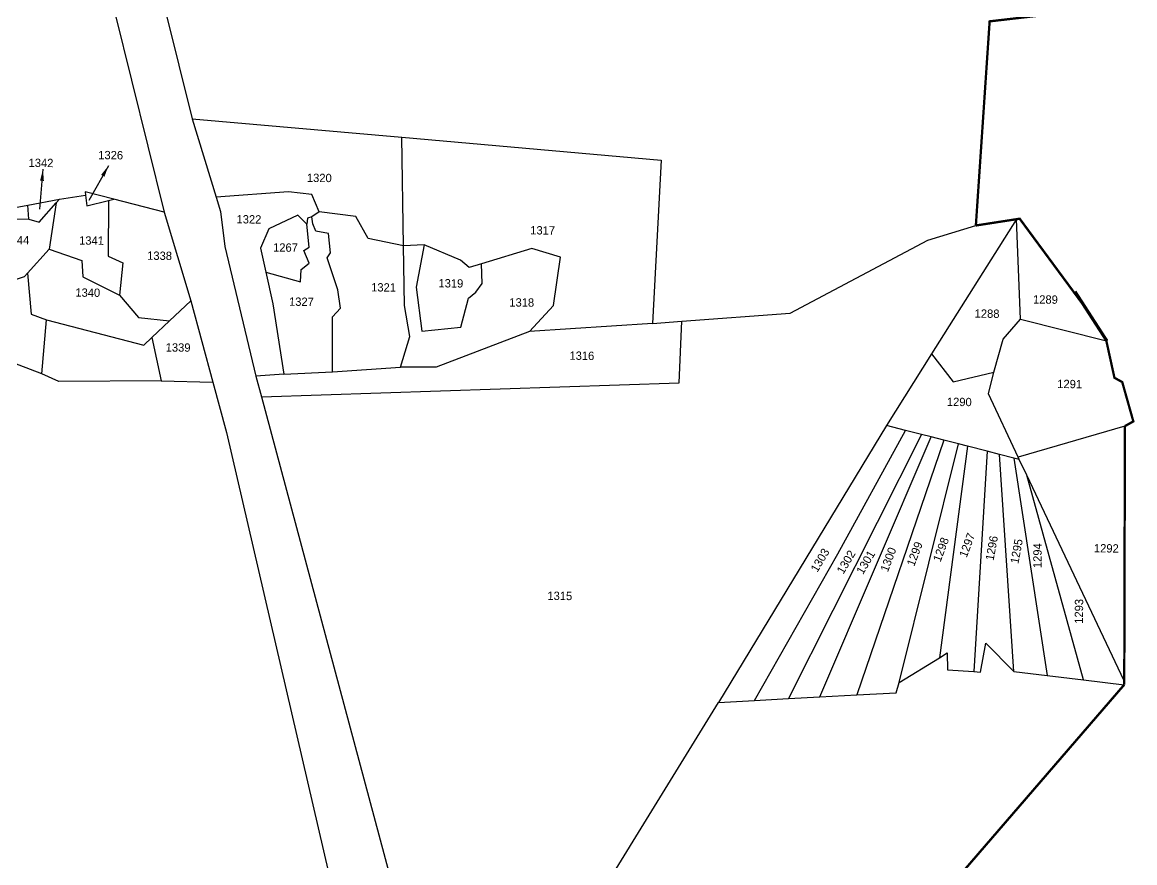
# Model space of a CAD drawing. Header units: metres. Extents: x 261324 to 273196, y 2168580 to 2176145.
# Drawn here: x 267956 to 269187, y 2171634 to 2172565 of the extents above; entities that cross this region are included whole.
import ezdxf

# ---------------------------------------------------------------- set-up
doc = ezdxf.new("R2010")
doc.units = ezdxf.units.M
for name, color, linetype in [('POLY_PARCEL', 6, 'Continuous'), ('POLY_ROAD', 30, 'Continuous'), ('SYM_ARROW', 1, 'Continuous'), ('TEXT_PARCEL', 7, 'Continuous'), ('V_BOUND_LINE', 7, 'Continuous')]:
    doc.layers.add(name, color=color, linetype=linetype)
doc.styles.get("Standard").update_dxf_attribs({"font": 'simplex.shx'})
doc.styles.add('TEXT_MAP', font='KRDEV050.TTF', dxfattribs={"height": 1.8})
doc.dimstyles.get("Standard").update_dxf_attribs({"dimtxt": 0.18, "dimasz": 0.18, "dimexe": 0.18, "dimexo": 0.0625, "dimgap": 0.09, "dimtad": 0, "dimtih": 1, "dimtoh": 1, "dimdec": 4, "dimzin": 0, "dimdsep": 46, "dimtxsty": 'Standard', "dimcen": 0.09, "dimadec": 0, "dimazin": 0, "dimtfac": 1, "dimtdec": 4, "dimtofl": 0, "dimtmove": 0, "dimatfit": 3, "dimfxl": 1, "dimtolj": 1, "dimtzin": 0, "dimarcsym": 0})

# ---------------------------------------------------------------- blocks, each defined once
blk = doc.blocks.new('62')
at = {"layer": 'V_BOUND_LINE', "const_width": 0.5}
blk.add_lwpolyline([(275193.75, 2172702.9), (275200.55, 2172692.19)], dxfattribs=at)
blk = doc.blocks.new('FV D')
blk.add_blockref('62', (0, 0))
blk = doc.blocks.new('TEXTARROW')
blk.add_leader([(0, 0), (8.64, 0)], dimstyle='Standard', override={"dimtxt": 2.5, "dimasz": 2.5, "dimexe": 1.25, "dimexo": 0.625, "dimgap": 0.625, "dimtad": 1, "dimtih": 0, "dimtoh": 0, "dimzin": 8, "dimcen": 2.5, "dimtofl": 1})
blk = doc.blocks.new('HF')
at = {"layer": 'POLY_PARCEL'}
for points in [[(273845.25, 2172579.7), (273890.51, 2172576.15)], [(273891.1, 2172552.72), (273890.51, 2172576.15)], [(273890.51, 2172576.15), (273946.51, 2172571.76), (273945.01, 2172536.49)], [(273816.83, 2172562.05), (273822.42, 2172562.99)], [(273828.54, 2172562.14), (273822.34, 2172563.67), (273822.42, 2172562.99)], [(273822.42, 2172562.99), (273822.7, 2172560.65), (273827.4, 2172561.85)], [(273872.83, 2172559.86), (273871.25, 2172563.61), (273866.17, 2172564.15), (273850.62, 2172562.79)], [(273794.31, 2172557.69), (273809.97, 2172560.72)], [(273809.97, 2172560.72), (273816.83, 2172562.05)], [(273810.23, 2172557.69), (273809.97, 2172560.72)], [(273810.23, 2172557.69), (273812.47, 2172557.08), (273816.12, 2172561.23)], [(273816.12, 2172561.23), (273814.65, 2172551.27)], [(273816.12, 2172561.23), (273816.83, 2172562.05)], [(273827.4, 2172561.85), (273828.54, 2172562.14)], [(273827.4, 2172561.85), (273827.42, 2172549.87), (273830.57, 2172548.48), (273829.91, 2172541.46)], [(273839.41, 2172559.44), (273828.54, 2172562.14)], [(273795.03, 2172557.69), (273795.46, 2172546.25), (273802.96, 2172543.16), (273809.38, 2172545.28), (273810.05, 2172546.04)], [(273795.03, 2172557.69), (273810.23, 2172557.69)], [(273870.24, 2172557.22), (273868.24, 2172559.09), (273862.01, 2172556.07), (273860.25, 2172551.89), (273861.46, 2172546.7)], [(273871.27, 2172558.79), (273870.36, 2172558.49), (273870.24, 2172557.22)], [(273872.83, 2172559.86), (273871.27, 2172558.79)], [(273876.05, 2172525.34), (273875.95, 2172537.21), (273877.65, 2172539.15), (273877.04, 2172543.08), (273874.68, 2172549.98), (273875.41, 2172551.07), (273874.92, 2172555.19), (273872.14, 2172555.67), (273871.53, 2172557.25), (273871.27, 2172558.79)], [(273891.1, 2172552.72), (273883.49, 2172554.23), (273880.76, 2172558.95), (273872.83, 2172559.86)], [(273951.34, 2172537.02), (273974.65, 2172538.97), (274004.2, 2172555.07), (274014.54, 2172558.31)], [(274023.27, 2172559.75), (274005.24, 2172530.53)], [(274024.37, 2172538.2), (274023.27, 2172559.75)], [(273861.46, 2172546.7), (273868.97, 2172544.75), (273869.09, 2172547.35), (273870.79, 2172548.8), (273869.64, 2172551.47), (273870.79, 2172552.25), (273870.24, 2172557.22)], [(273895.54, 2172552.95), (273891.1, 2172552.72)], [(273895.54, 2172552.95), (273893.96, 2172543.81), (273895.23, 2172534.31), (273903.65, 2172535.28), (273905.22, 2172541.57), (273906.8, 2172542.84), (273908.13, 2172544.78), (273907.97, 2172549)], [(273907.97, 2172549), (273905.35, 2172548.17), (273903.41, 2172549.74), (273895.54, 2172552.95)], [(273810.05, 2172546.04), (273814.65, 2172551.27)], [(273814.65, 2172551.27), (273821.74, 2172548.85), (273821.98, 2172545.34), (273829.91, 2172541.46)], [(273890.75, 2172526.5), (273892.63, 2172533.16), (273891.42, 2172539.82), (273891.1, 2172552.72)], [(273918.49, 2172534.49), (273923.57, 2172540.12), (273924.97, 2172550.59), (273918.79, 2172552.41), (273907.97, 2172549)], [(273810.05, 2172546.04), (273810.96, 2172537.17), (273814.22, 2172536.01)], [(273861.46, 2172546.7), (273863.06, 2172539.88), (273865.54, 2172524.74)], [(273829.91, 2172541.46), (273834.09, 2172536.68), (273840.81, 2172536.01)], [(273840.81, 2172536.01), (273845.32, 2172540.41)], [(273813.32, 2172524.33), (273814.22, 2172536.01)], [(273814.22, 2172536.01), (273835.3, 2172530.69), (273836.99, 2172532.38)], [(273840.81, 2172536.01), (273836.99, 2172532.38)], [(273860.8, 2172519.81), (273950.86, 2172523.74), (273951.34, 2172537.02)], [(273945.01, 2172536.49), (273918.49, 2172534.49)], [(273945.01, 2172536.49), (273951.34, 2172537.02)], [(274018.71, 2172526.67), (274020.68, 2172533.84), (274024.37, 2172538.2)], [(274024.37, 2172538.2), (274042.94, 2172533.66)], [(273813.32, 2172524.33), (273783.49, 2172535.36), (273760.76, 2172535.67)], [(273918.49, 2172534.49), (273898.44, 2172526.56), (273890.75, 2172526.5)], [(273836.99, 2172532.38), (273839.11, 2172523.06)], [(274005.24, 2172530.53), (273995.71, 2172514.92)], [(274005.24, 2172530.53), (274009.96, 2172524.54), (274018.71, 2172526.67)], [(273876.05, 2172525.34), (273890.75, 2172526.5)], [(274024.19, 2172508.39), (274017.65, 2172521.98), (274018.71, 2172526.67)], [(273839.11, 2172523.06), (273817.07, 2172522.7), (273813.32, 2172524.33)], [(273865.54, 2172524.74), (273859.55, 2172524.27)], [(273865.54, 2172524.74), (273876.05, 2172525.34)], [(273839.11, 2172523.06), (273850.27, 2172522.89)], [(273995.71, 2172514.92), (273960.05, 2172454.83)], [(273999.79, 2172513.92), (273995.71, 2172514.92)], [(274047.12, 2172515.32), (274024.19, 2172508.39)], [(273967.76, 2172455.32), (273985.46, 2172487.11), (273999.79, 2172513.92)], [(274003.23, 2172513.08), (273975.15, 2172455.79)], [(273981.89, 2172456.21), (274005.32, 2172512.57)], [(274003.23, 2172513.08), (273999.79, 2172513.92)], [(274005.32, 2172512.57), (274003.23, 2172513.08)], [(274008.11, 2172511.88), (274005.32, 2172512.57)], [(274008.11, 2172511.88), (273989.83, 2172456.71)], [(273998.96, 2172459.49), (274011.23, 2172511.12)], [(274013.19, 2172510.64), (274007.61, 2172464.93)], [(274011.23, 2172511.12), (274008.11, 2172511.88)], [(274013.19, 2172510.64), (274011.23, 2172511.12)], [(274017.43, 2172509.6), (274013.19, 2172510.64)], [(274017.43, 2172509.6), (274015.04, 2172462)], [(274020.14, 2172508.94), (274017.43, 2172509.6)], [(274023.67, 2172462.09), (274020.14, 2172508.94)], [(274023.19, 2172508.19), (274020.14, 2172508.94)], [(274023.19, 2172508.19), (274030.85, 2172461.31)], [(274024.41, 2172507.9), (274023.19, 2172508.19)], [(274024.41, 2172507.9), (274024.19, 2172508.39)], [(274026.06, 2172504.51), (274024.41, 2172507.9)], [(274038.69, 2172460.46), (274026.06, 2172504.51)], [(274047.52, 2172460.34), (274026.06, 2172504.51)], [(274015.04, 2172462), (274016.52, 2172461.91), (274017.55, 2172468.15), (274023.67, 2172462.09)], [(273998.96, 2172459.49), (274007.61, 2172464.93)], [(274007.61, 2172464.93), (274009.26, 2172465.97), (274009.38, 2172462.34), (274015.04, 2172462)], [(274023.67, 2172462.09), (274030.85, 2172461.31)], [(273989.83, 2172456.71), (273998.36, 2172457.25), (273998.96, 2172459.49)], [(274030.85, 2172461.31), (274038.69, 2172460.46)], [(274038.69, 2172460.46), (274047.53, 2172459.5)], [(273906.06, 2172401.62), (273922.42, 2172392.35), (273960.05, 2172454.83)], [(273960.05, 2172454.83), (273967.76, 2172455.32)], [(273967.76, 2172455.32), (273975.15, 2172455.79)], [(273975.15, 2172455.79), (273981.89, 2172456.21)], [(273981.89, 2172456.21), (273989.83, 2172456.71)]]:
    blk.add_lwpolyline(points, dxfattribs=at)
at = {"layer": 'POLY_ROAD'}
for points in [[(273819.81, 2172636.88), (273824.76, 2172616.43), (273839.41, 2172559.44)], [(273830.29, 2172637.52), (273845.25, 2172579.7)], [(273845.25, 2172579.7), (273850.62, 2172562.79)], [(273850.62, 2172562.79), (273851.59, 2172559.74), (273852.59, 2172552.16), (273859.55, 2172524.27)], [(273839.41, 2172559.44), (273845.32, 2172540.41)], [(273845.32, 2172540.41), (273850.27, 2172522.89)], [(273859.55, 2172524.27), (273860.8, 2172519.81)], [(273850.27, 2172522.89), (273853.33, 2172512.07), (273886.17, 2172376.42), (273874.71, 2172373.55)], [(273860.8, 2172519.81), (273891.5, 2172409.41)]]:
    blk.add_lwpolyline(points, dxfattribs=at)
at = {"layer": 'V_BOUND_LINE', "const_width": 0.5}
for points in [[(274040.76, 2172605.38), (274017.08, 2172602.41), (274014.54, 2172558.31)], [(274014.54, 2172558.31), (274023.27, 2172559.75)], [(274023.27, 2172559.75), (274023.98, 2172559.87), (274037.55, 2172541.83), (274042.94, 2172533.66)], [(274042.94, 2172533.66), (274044.76, 2172525.73), (274046.45, 2172524.82), (274048.93, 2172516.35), (274047.12, 2172515.32)], [(274047.12, 2172515.32), (274047.52, 2172460.34)], [(274047.53, 2172459.5), (274007.95, 2172412.69), (274006.5, 2172411.79), (273989.85, 2172393.26), (273955.99, 2172366.26)], [(274047.52, 2172460.34), (274047.53, 2172459.5)]]:
    blk.add_lwpolyline(points, dxfattribs=at)
at = {"layer": 'SYM_ARROW'}
for p, rotation in [((273813.17, 2172568.49), 265.7629363695058), ((273827.3, 2172569.39), 240.9857655337033)]:
    blk.add_blockref('TEXTARROW', p, dxfattribs=dict(at, rotation=rotation))
at = {"layer": 'TEXT_PARCEL', "style": 'TEXT_MAP'}
for s, p in [('1326', (273825.07, 2172570.77)), ('1342', (273810.05, 2172568.95)), ('1320', (273870.13, 2172566.3)), ('1322', (273855.03, 2172557.21)), ('1317', (273918.42, 2172555.45)), ('1344', (273805.02, 2172552.25)), ('1341', (273821.11, 2172552.29)), ('1267', (273862.98, 2172551.19)), ('1338', (273835.83, 2172549.16)), ('1319', (273898.73, 2172543.82)), ('1321', (273884.22, 2172542.8)), ('1289', (274027.03, 2172541.58)), ('1340', (273820.42, 2172541.04)), ('1327', (273866.53, 2172539.53)), ('1318', (273914.06, 2172539.84)), ('1288', (274014.47, 2172538.41)), ('1339', (273840.02, 2172529.39)), ('1316', (273927.14, 2172528.47)), ('1291', (274032.44, 2172523.39)), ('1290', (274008.66, 2172519.29)), ('1292', (274040.7, 2172488)), ('1315', (273922.89, 2172476.58))]:
    blk.add_text(s, height=1.8, dxfattribs=at).set_placement(p)
for s, rotation, p in [('1298', 70, (274007.62, 2172485.47)), ('1297', 70, (274013.25, 2172486.47)), ('1296', 80, (274019.06, 2172485.91)), ('1295', 80, (274024.43, 2172485.28)), ('1303', 60, (273981.07, 2172482.97)), ('1300', 70, (273996.29, 2172483.2)), ('1299', 70, (274001.96, 2172484.47)), ('1294', 90, (274029.43, 2172484.48)), ('1302', 60, (273986.69, 2172482.63)), ('1301', 60, (273990.92, 2172482.6)), ('1293', 90, (274038.49, 2172472.55))]:
    blk.add_text(s, height=1.8, rotation=rotation, dxfattribs=at).set_placement(p)
blk = doc.blocks.new('FD')
blk.add_blockref('HF', (0, 0))

msp = doc.modelspace()

# ---------------------------------------------------------------- block references
for name, p, xscale, yscale, zscale, rotation in [('FV D', (-1060989.4, -8981905.2), 5.129170501941362, 5.129170501941362, 5.129170501941362, 0.4183383057612413), ('FD', (-1245917.8, -8959559.4), 5.130451255006628, 5.130451255006628, 5.130451255006628, 359.438771853458)]:
    msp.add_blockref(name, p, dxfattribs=dict(xscale=xscale, yscale=yscale, zscale=zscale, rotation=rotation))

doc.saveas('drawing.dxf')
